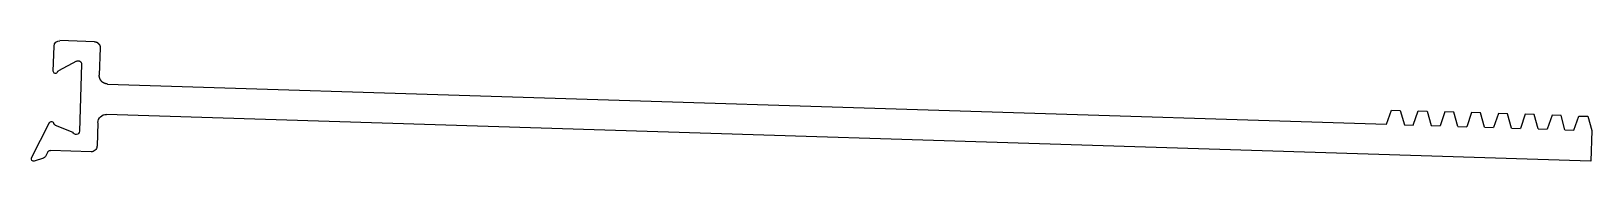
# Model space of a CAD drawing. Extents: x -54 to 84, y 8 to 19.
import ezdxf

# ---------------------------------------------------------------- set-up
doc = ezdxf.new("R2010")
doc.units = 0
doc.layers.get('0').update_dxf_attribs({"linetype": 'CONTINUOUS'})

msp = doc.modelspace()

# ---------------------------------------------------------------- linework, layer by layer
at = {"extrusion": (2.2e-15, -2.3e-15, -1)}
for p, q in [((-52.22, 16.15), (-52.15, 18.37)), ((-48.54, 18.77), (-51.63, 18.87)), ((-48.05, 18.24), (-48.13, 15.79)), ((-50.14, 17.04), (-51.74, 16.18)), ((-49.7, 16.77), (-49.89, 10.79)), ((-47.39, 15), (66.22, 11.41)), ((66.22, 11.41), (66.66, 12.67)), ((66.66, 12.67), (67.45, 12.65)), ((67.45, 12.65), (67.81, 11.36)), ((68.6, 11.34), (69.04, 12.6)), ((69.04, 12.6), (69.83, 12.57)), ((69.83, 12.57), (70.19, 11.29)), ((71.41, 12.52), (70.98, 11.26)), ((72.21, 12.5), (71.41, 12.52)), ((72.56, 11.21), (72.21, 12.5)), ((-54.14, 8.41), (-52.55, 11.56)), ((-52.05, 11.34), (-50.47, 10.71)), ((-48.26, 11.55), (-48.33, 9.45)), ((84.38, 8.13), (-47.48, 12.29)), ((67.81, 11.36), (68.6, 11.34)), ((68.6, 11.34), (68.6, 11.34)), ((70.19, 11.29), (70.98, 11.26)), ((72.56, 11.21), (73.36, 11.19)), ((73.79, 12.45), (73.36, 11.19)), ((74.59, 12.42), (73.79, 12.45)), ((74.94, 11.14), (74.59, 12.42)), ((74.94, 11.14), (75.74, 11.11)), ((76.17, 12.37), (75.74, 11.11)), ((76.97, 12.35), (76.17, 12.37)), ((77.32, 11.06), (76.97, 12.35)), ((78.55, 12.3), (78.12, 11.04)), ((79.35, 12.27), (78.55, 12.3)), ((79.7, 10.99), (79.35, 12.27)), ((80.93, 12.22), (80.5, 10.96)), ((81.73, 12.2), (80.93, 12.22)), ((82.08, 10.91), (81.73, 12.2)), ((82.88, 10.89), (83.31, 12.14)), ((83.31, 12.14), (84.11, 12.12)), ((84.11, 12.12), (84.46, 10.84)), ((77.32, 11.06), (78.12, 11.04)), ((79.7, 10.99), (80.5, 10.96)), ((82.08, 10.91), (82.88, 10.89)), ((84.46, 10.84), (84.38, 8.13)), ((-53.09, 8.39), (-53.9, 8.13)), ((-52.73, 8.9), (-52.91, 8.54)), ((-48.85, 8.95), (-52.45, 9.07))]:
    msp.add_line(p, q, dxfattribs=at)
for points in [[(-48.54, 18.77, 0), (-48.54, 18.77, 0), (-48.53, 18.77, 0), (-48.53, 18.77, 0), (-48.52, 18.77, 0), (-48.51, 18.77, 0), (-48.51, 18.77, 0), (-48.5, 18.77, 0), (-48.49, 18.76, 0), (-48.49, 18.76, 0), (-48.48, 18.76, 0), (-48.48, 18.76, 0), (-48.47, 18.76, 0), (-48.46, 18.76, 0), (-48.46, 18.76, 0), (-48.45, 18.76, 0), (-48.45, 18.76, 0), (-48.44, 18.75, 0), (-48.43, 18.75, 0), (-48.43, 18.75, 0), (-48.42, 18.75, 0), (-48.42, 18.75, 0), (-48.41, 18.75, 0), (-48.4, 18.74, 0), (-48.4, 18.74, 0), (-48.39, 18.74, 0), (-48.39, 18.74, 0), (-48.38, 18.74, 0), (-48.37, 18.73, 0), (-48.37, 18.73, 0), (-48.36, 18.73, 0), (-48.36, 18.73, 0), (-48.35, 18.72, 0), (-48.35, 18.72, 0), (-48.34, 18.72, 0), (-48.33, 18.72, 0), (-48.33, 18.71, 0), (-48.32, 18.71, 0), (-48.32, 18.71, 0), (-48.31, 18.7, 0), (-48.31, 18.7, 0), (-48.3, 18.7, 0), (-48.3, 18.69, 0), (-48.29, 18.69, 0), (-48.29, 18.69, 0), (-48.28, 18.68, 0), (-48.27, 18.68, 0), (-48.27, 18.68, 0), (-48.26, 18.67, 0), (-48.26, 18.67, 0), (-48.25, 18.67, 0), (-48.25, 18.66, 0), (-48.24, 18.66, 0), (-48.24, 18.66, 0), (-48.23, 18.65, 0), (-48.23, 18.65, 0), (-48.23, 18.64, 0), (-48.22, 18.64, 0), (-48.22, 18.63, 0), (-48.21, 18.63, 0), (-48.21, 18.63, 0), (-48.2, 18.62, 0), (-48.2, 18.62, 0), (-48.19, 18.61, 0), (-48.19, 18.61, 0), (-48.19, 18.6, 0), (-48.18, 18.6, 0), (-48.18, 18.59, 0), (-48.17, 18.59, 0), (-48.17, 18.59, 0), (-48.16, 18.58, 0), (-48.16, 18.58, 0), (-48.16, 18.57, 0), (-48.15, 18.57, 0), (-48.15, 18.56, 0), (-48.15, 18.56, 0), (-48.14, 18.55, 0), (-48.14, 18.55, 0), (-48.14, 18.54, 0), (-48.13, 18.53, 0), (-48.13, 18.53, 0), (-48.13, 18.52, 0), (-48.12, 18.52, 0), (-48.12, 18.51, 0), (-48.12, 18.51, 0), (-48.11, 18.5, 0), (-48.11, 18.5, 0), (-48.11, 18.49, 0), (-48.1, 18.49, 0), (-48.1, 18.48, 0), (-48.1, 18.47, 0), (-48.1, 18.47, 0), (-48.09, 18.46, 0), (-48.09, 18.46, 0), (-48.09, 18.45, 0), (-48.09, 18.45, 0), (-48.08, 18.44, 0), (-48.08, 18.43, 0), (-48.08, 18.43, 0), (-48.08, 18.42, 0), (-48.08, 18.42, 0), (-48.07, 18.41, 0), (-48.07, 18.4, 0), (-48.07, 18.4, 0), (-48.07, 18.39, 0), (-48.07, 18.39, 0), (-48.07, 18.38, 0), (-48.06, 18.37, 0), (-48.06, 18.37, 0), (-48.06, 18.36, 0), (-48.06, 18.36, 0), (-48.06, 18.35, 0), (-48.06, 18.34, 0), (-48.06, 18.34, 0), (-48.06, 18.33, 0), (-48.06, 18.33, 0), (-48.06, 18.32, 0), (-48.05, 18.31, 0), (-48.05, 18.31, 0), (-48.05, 18.3, 0), (-48.05, 18.29, 0), (-48.05, 18.29, 0), (-48.05, 18.28, 0), (-48.05, 18.28, 0), (-48.05, 18.27, 0), (-48.05, 18.26, 0), (-48.05, 18.26, 0), (-48.05, 18.25, 0), (-48.05, 18.24, 0)], [(-47.39, 15, 0), (-47.4, 15, 0), (-47.41, 15, 0), (-47.42, 15, 0), (-47.43, 15.01, 0), (-47.44, 15.01, 0), (-47.45, 15.01, 0), (-47.46, 15.01, 0), (-47.47, 15.01, 0), (-47.48, 15.01, 0), (-47.49, 15.01, 0), (-47.49, 15.01, 0), (-47.5, 15.02, 0), (-47.51, 15.02, 0), (-47.52, 15.02, 0), (-47.53, 15.02, 0), (-47.54, 15.02, 0), (-47.55, 15.03, 0), (-47.56, 15.03, 0), (-47.57, 15.03, 0), (-47.58, 15.03, 0), (-47.59, 15.03, 0), (-47.59, 15.04, 0), (-47.6, 15.04, 0), (-47.61, 15.04, 0), (-47.62, 15.05, 0), (-47.63, 15.05, 0), (-47.64, 15.05, 0), (-47.65, 15.06, 0), (-47.66, 15.06, 0), (-47.66, 15.06, 0), (-47.67, 15.07, 0), (-47.68, 15.07, 0), (-47.69, 15.07, 0), (-47.7, 15.08, 0), (-47.71, 15.08, 0), (-47.72, 15.09, 0), (-47.72, 15.09, 0), (-47.73, 15.1, 0), (-47.74, 15.1, 0), (-47.75, 15.1, 0), (-47.76, 15.11, 0), (-47.76, 15.11, 0), (-47.77, 15.12, 0), (-47.78, 15.12, 0), (-47.79, 15.13, 0), (-47.8, 15.13, 0), (-47.8, 15.14, 0), (-47.81, 15.15, 0), (-47.82, 15.15, 0), (-47.83, 15.16, 0), (-47.83, 15.16, 0), (-47.84, 15.17, 0), (-47.85, 15.17, 0), (-47.86, 15.18, 0), (-47.86, 15.19, 0), (-47.87, 15.19, 0), (-47.88, 15.2, 0), (-47.88, 15.2, 0), (-47.89, 15.21, 0), (-47.9, 15.22, 0), (-47.9, 15.22, 0), (-47.91, 15.23, 0), (-47.92, 15.24, 0), (-47.92, 15.24, 0), (-47.93, 15.25, 0), (-47.94, 15.26, 0), (-47.94, 15.26, 0), (-47.95, 15.27, 0), (-47.95, 15.28, 0), (-47.96, 15.29, 0), (-47.97, 15.29, 0), (-47.97, 15.3, 0), (-47.98, 15.31, 0), (-47.98, 15.32, 0), (-47.99, 15.32, 0), (-47.99, 15.33, 0), (-48, 15.34, 0), (-48, 15.35, 0), (-48.01, 15.35, 0), (-48.01, 15.36, 0), (-48.02, 15.37, 0), (-48.02, 15.38, 0), (-48.03, 15.39, 0), (-48.03, 15.39, 0), (-48.04, 15.4, 0), (-48.04, 15.41, 0), (-48.05, 15.42, 0), (-48.05, 15.43, 0), (-48.06, 15.44, 0), (-48.06, 15.44, 0), (-48.06, 15.45, 0), (-48.07, 15.46, 0), (-48.07, 15.47, 0), (-48.07, 15.48, 0), (-48.08, 15.49, 0), (-48.08, 15.5, 0), (-48.08, 15.5, 0), (-48.09, 15.51, 0), (-48.09, 15.52, 0), (-48.09, 15.53, 0), (-48.1, 15.54, 0), (-48.1, 15.55, 0), (-48.1, 15.56, 0), (-48.1, 15.57, 0), (-48.11, 15.58, 0), (-48.11, 15.59, 0), (-48.11, 15.59, 0), (-48.11, 15.6, 0), (-48.11, 15.61, 0), (-48.12, 15.62, 0), (-48.12, 15.63, 0), (-48.12, 15.64, 0), (-48.12, 15.65, 0), (-48.12, 15.66, 0), (-48.12, 15.67, 0), (-48.13, 15.68, 0), (-48.13, 15.69, 0), (-48.13, 15.7, 0), (-48.13, 15.71, 0), (-48.13, 15.71, 0), (-48.13, 15.72, 0), (-48.13, 15.73, 0), (-48.13, 15.74, 0), (-48.13, 15.75, 0), (-48.13, 15.76, 0), (-48.13, 15.77, 0), (-48.13, 15.78, 0), (-48.13, 15.79, 0)]]:
    msp.add_polyline3d(points)
at = {"extrusion": (0, 0, -1)}
for centre, radius, start, end in [((51.64, 18.36), 0.508, 1.8098, 91.8098), ((50, 16.78), 0.3, 61.8097, 181.8098)]:
    msp.add_arc(centre, radius, start, end, dxfattribs=at)
at = {"extrusion": (2.9e-15, -1.1e-15, -1)}
for centre, start, end in [((52.02, 16.15), 200.3996, 1.8098), ((51.65, 16.01), 20.4008, 61.8102)]:
    msp.add_arc(centre, 0.2, start, end, dxfattribs=at)
at = {"extrusion": (2.6e-15, -1.3e-15, -1)}
for centre, radius, start, end in [((52.37, 11.46), 0.2, 26.8095, 171.8097), ((53.18, 8.68), 0.3, 206.8097, 251.8097), ((52.46, 8.77), 0.3, 26.8098, 91.8102)]:
    msp.add_arc(centre, radius, start, end, dxfattribs=at)
at = {"extrusion": (4e-16, 1e-15, -1)}
msp.add_arc((51.97, 11.52), 0.2, 291.8092, 351.8095, dxfattribs=at)
at = {"extrusion": (2.2e-15, -2.3e-15, -1)}
msp.add_arc((47.5, 11.53), 0.762, 1.8098, 91.8098, dxfattribs=at)
at = {"extrusion": (3.2e-15, -1e-16, -1)}
msp.add_arc((50.19, 10.8), 0.3, 181.8098, 342.3384, dxfattribs=at)
at = {"extrusion": (3e-16, -1e-15, -1)}
msp.add_arc((53.96, 8.32), 0.2, 251.8091, 26.8091, dxfattribs=at)
at = {"extrusion": (1e-16, -1e-16, -1)}
msp.add_arc((48.84, 9.46), 0.508, 181.8098, 271.8098, dxfattribs=at)

doc.saveas('drawing.dxf')
